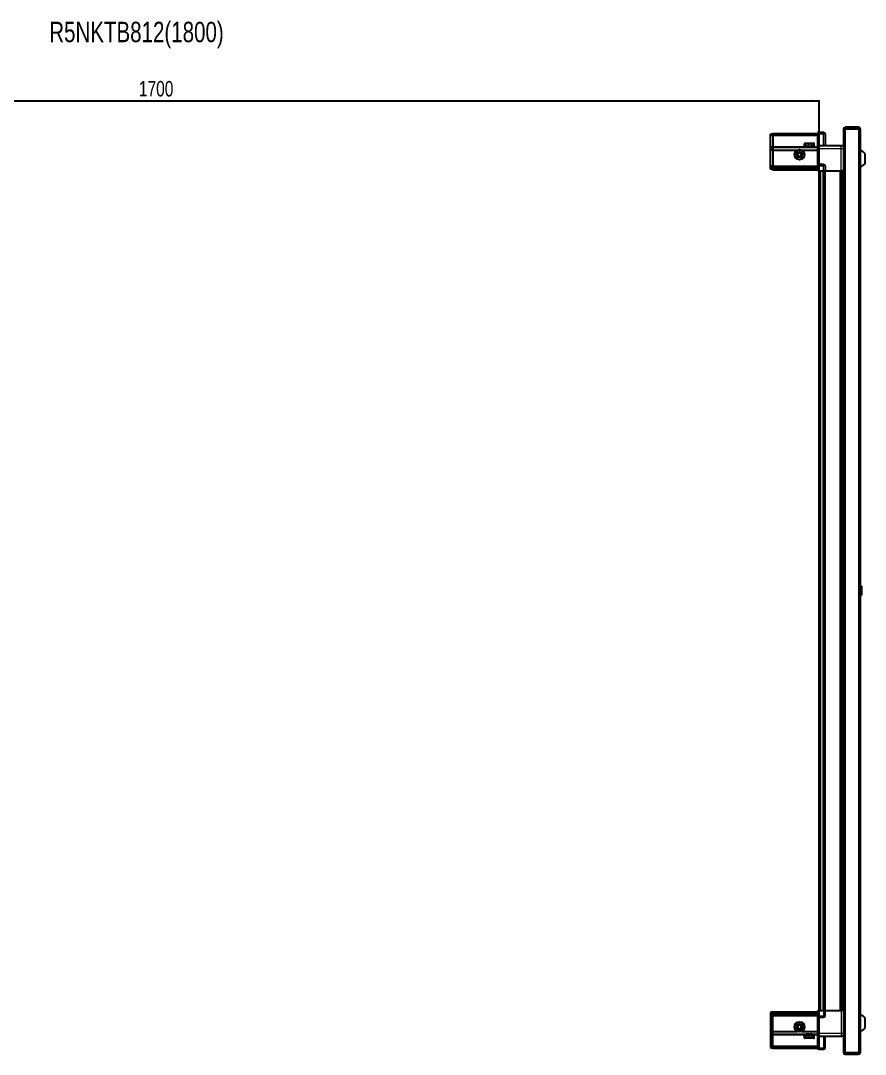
# Model space of a CAD drawing. Header units: millimetres. Extents: x 775 to 4688, y -1086 to 2234.
# Drawn here: x 2585 to 3678, y 894 to 2231 of the extents above; entities that cross this region are included whole.
import ezdxf

# ---------------------------------------------------------------- set-up
doc = ezdxf.new("R2010")
doc.units = ezdxf.units.MM
doc.layers.add('FORMAT', color=7, linetype='Continuous')
doc.styles.add('SLDTEXTSTYLE0', font='TXT', dxfattribs={"width": 0.75})
doc.dimstyles.new('SLDDIMSTYLE0', dxfattribs={"dimtxt": 20, "dimasz": 10, "dimexe": 0, "dimexo": 0.0625, "dimgap": 5, "dimtad": 2, "dimdec": 1, "dimrnd": 1e-09, "dimzin": 12, "dimdsep": 46, "dimtxsty": 'SLDTEXTSTYLE0', "dimsah": 1, "dimcen": 0.09, "dimadec": 0, "dimazin": 3, "dimtfac": 1, "dimtofl": 0, "dimtmove": 0, "dimatfit": 3, "dimfxl": 0, "dimfrac": 2, "dimtolj": 1, "dimtzin": 12, "dimarcsym": 0})

# ---------------------------------------------------------------- blocks, each defined once
blk = doc.blocks.new('_D_5')
at = {"layer": 'FORMAT'}
for p, q in [((1917.8, 2036.9), (1917.8, 2128.4)), ((1917.8, 2127.4), (3617.8, 2127.4)), ((3617.8, 2036.9), (3617.8, 2128.4))]:
    blk.add_line(p, q, dxfattribs=at)
for points in [[(1917.8, 2127.4), (1927.8, 2125.9), (1927.8, 2129)], [(3617.8, 2127.4), (3607.8, 2129), (3607.8, 2125.9)]]:
    blk.add_solid(points, dxfattribs=at)
at = {"layer": 'FORMAT', "insert": (2738.2, 2153.2), "char_height": 20, "attachment_point": 1, "style": 'SLDTEXTSTYLE0'}
blk.add_mtext('1700', dxfattribs=at)

msp = doc.modelspace()

# ---------------------------------------------------------------- linework, layer by layer
at = {"color": 7, "linetype": 'Continuous', "lineweight": 25}
for p, q in [((3555.12, 2084.63), (3558.12, 2085.43)), ((3558.12, 2085.43), (3558.12, 2082.93)), ((3558.12, 2085.43), (3616.42, 2085.43)), ((3617.28, 2086.93), (3616.42, 2086.43)), ((3617.28, 2086.93), (3616.42, 2086.43)), ((3616.42, 2086.43), (3616.42, 2084.93)), ((3617.62, 2086.93), (3617.28, 2086.93)), ((3617.62, 2086.93), (3617.28, 2086.93)), ((3617.62, 2084.93), (3617.62, 2086.93)), ((3617.62, 2086.93), (3617.62, 2086.93)), ((3617.62, 2086.93), (3623.62, 2086.93)), ((3649.62, 2091.33), (3649.62, 2078.93)), ((3651.12, 2091.33), (3651.12, 2078.93)), ((3651.62, 2078.43), (3651.62, 2091.33)), ((3651.62, 2091.33), (3669.02, 2091.33)), ((3669.02, 2093.43), (3651.72, 2093.43)), ((3669.02, 2091.93), (3651.72, 2091.93)), ((3669.02, 2091.93), (3669.02, 2093.43)), ((3669.02, 2091.33), (3671.12, 2091.33)), ((3671.12, 2091.33), (3671.12, 896.53)), ((3555.12, 2082.78), (3555.12, 2084.63)), ((3555.12, 2082.78), (3558.12, 2082.93)), ((3555.12, 2068.43), (3555.12, 2082.78)), ((3558.12, 2082.93), (3558.12, 2068.43)), ((3558.12, 2082.93), (3616.42, 2082.93)), ((3599.42, 2072.63), (3610.82, 2072.63)), ((3616.42, 2070.13), (3616.42, 2084.93)), ((3617.62, 2084.93), (3617.62, 2070.13)), ((3625.62, 2084.93), (3625.62, 2069.93)), ((3649.52, 2078.43), (3649.52, 909.43)), ((3649.52, 2078.43), (3651.62, 2078.43)), ((3649.62, 2078.93), (3651.12, 2078.93)), ((3555.12, 2066.63), (3555.12, 2068.43)), ((3555.12, 2066.63), (3558.12, 2067.43)), ((3555.12, 2063.6), (3555.12, 2066.63)), ((3558.12, 2063.93), (3555.12, 2063.6)), ((3555.12, 2043.43), (3555.12, 2063.6)), ((3558.12, 2068.43), (3558.12, 2067.43)), ((3558.12, 2067.43), (3558.12, 2063.93)), ((3558.12, 2067.43), (3616.42, 2067.43)), ((3558.12, 2063.93), (3558.12, 2043.43)), ((3558.12, 2063.93), (3590.12, 2063.93)), ((3595.12, 2063.93), (3616.42, 2063.93)), ((3598.62, 2071.83), (3598.62, 2068.93)), ((3598.62, 2068.93), (3598.66, 2068.93)), ((3598.78, 2069.43), (3598.66, 2069.43)), ((3598.66, 2069.43), (3598.66, 2068.93)), ((3598.66, 2068.93), (3598.78, 2068.93)), ((3598.78, 2069.43), (3598.78, 2068.93)), ((3598.78, 2068.93), (3599.19, 2068.93)), ((3599.53, 2069.43), (3599.19, 2069.43)), ((3599.19, 2069.43), (3599.19, 2068.93)), ((3599.19, 2068.93), (3599.53, 2068.93)), ((3599.53, 2069.43), (3599.53, 2068.93)), ((3599.53, 2068.93), (3600.3, 2068.93)), ((3600.82, 2069.43), (3600.3, 2069.43)), ((3600.3, 2069.43), (3600.3, 2068.93)), ((3600.3, 2068.93), (3600.82, 2068.93)), ((3600.72, 2068.93), (3600.72, 2068.83)), ((3600.72, 2068.83), (3609.52, 2068.83)), ((3600.82, 2069.43), (3600.82, 2068.93)), ((3600.82, 2068.93), (3601.88, 2068.93)), ((3601.12, 2068.43), (3601.81, 2067.95)), ((3601.12, 2068.43), (3609.12, 2068.43)), ((3601.81, 2067.95), (3601.12, 2067.47)), ((3601.12, 2067.47), (3601.12, 2067.43)), ((3601.12, 2067.47), (3609.12, 2067.47)), ((3601.81, 2067.95), (3608.43, 2067.95)), ((3602.54, 2069.43), (3601.88, 2069.43)), ((3601.88, 2069.43), (3601.88, 2068.93)), ((3601.88, 2068.93), (3602.54, 2068.93)), ((3602.54, 2069.43), (3602.54, 2068.93)), ((3602.54, 2068.93), (3603.78, 2068.93)), ((3604.51, 2069.43), (3603.78, 2069.43)), ((3603.78, 2069.43), (3603.78, 2068.93)), ((3603.78, 2068.93), (3604.21, 2068.93)), ((3604.21, 2069.43), (3604.21, 2068.93)), ((3604.51, 2069.43), (3604.51, 2068.93)), ((3604.51, 2068.93), (3605.81, 2068.93)), ((3606.54, 2069.43), (3605.81, 2069.43)), ((3605.81, 2069.43), (3605.81, 2068.93)), ((3606.08, 2069.43), (3606.08, 2068.93)), ((3606.08, 2068.93), (3606.54, 2068.93)), ((3606.54, 2069.43), (3606.54, 2068.93)), ((3606.54, 2068.93), (3607.77, 2068.93)), ((3608.43, 2069.43), (3607.77, 2069.43)), ((3607.77, 2069.43), (3607.77, 2068.93)), ((3607.77, 2068.93), (3608.43, 2068.93)), ((3608.43, 2069.43), (3608.43, 2068.93)), ((3608.43, 2068.93), (3609.48, 2068.93)), ((3608.43, 2067.95), (3609.12, 2068.43)), ((3609.12, 2067.47), (3608.43, 2067.95)), ((3609.12, 2067.43), (3609.12, 2067.47)), ((3610, 2069.43), (3609.48, 2069.43)), ((3609.48, 2069.43), (3609.48, 2068.93)), ((3609.48, 2068.93), (3610, 2068.93)), ((3609.52, 2068.83), (3609.52, 2068.93)), ((3610, 2069.43), (3610, 2068.93)), ((3610, 2068.93), (3610.75, 2068.93)), ((3611.09, 2069.43), (3610.75, 2069.43)), ((3610.75, 2069.43), (3610.75, 2068.93)), ((3610.75, 2068.93), (3611.09, 2068.93)), ((3611.09, 2069.43), (3611.09, 2068.93)), ((3611.09, 2068.93), (3611.48, 2068.93)), ((3611.59, 2069.43), (3611.48, 2069.43)), ((3611.48, 2069.43), (3611.48, 2068.93)), ((3611.48, 2068.93), (3611.59, 2068.93)), ((3611.59, 2069.43), (3611.59, 2068.93)), ((3611.59, 2068.93), (3611.62, 2068.93)), ((3611.62, 2068.93), (3611.62, 2071.83)), ((3616.42, 2069.93), (3616.42, 2070.13)), ((3617.62, 2069.93), (3616.42, 2069.93)), ((3616.42, 2065.93), (3616.42, 2069.93)), ((3616.42, 2045.63), (3616.42, 2065.93)), ((3617.62, 2070.13), (3617.62, 2069.93)), ((3617.62, 2069.93), (3617.62, 2065.93)), ((3617.62, 2069.93), (3646.62, 2069.93)), ((3617.62, 2065.93), (3617.62, 2045.63)), ((3677.72, 2046.93), (3677.72, 2058.93)), ((3616.42, 2045.43), (3616.42, 2045.63)), ((3617.62, 2045.43), (3616.42, 2045.43)), ((3616.42, 2045.43), (3616.42, 2044.76)), ((3617.62, 2045.63), (3617.62, 2045.43)), ((3617.62, 2043.43), (3617.62, 2045.43)), ((3617.62, 2043.43), (3617.62, 2045.43)), ((3617.62, 2045.43), (3623.62, 2045.43)), ((3555.12, 2041.63), (3555.12, 2043.43)), ((3558.12, 2042.43), (3555.12, 2041.63)), ((3555.12, 2040.89), (3555.12, 2041.63)), ((3558.12, 2041.43), (3555.12, 2040.89)), ((3555.12, 2040.39), (3555.12, 2040.89)), ((3555.12, 2039.24), (3555.12, 2040.39)), ((3558.12, 2039.93), (3555.12, 2040.39)), ((3558.12, 2038.43), (3555.12, 2039.24)), ((3558.12, 2043.43), (3558.12, 2042.43)), ((3558.12, 2042.43), (3558.12, 2041.43)), ((3558.12, 2042.43), (3616.42, 2042.43)), ((3558.12, 2041.43), (3616.42, 2041.43)), ((3558.12, 2041.43), (3558.12, 2039.93)), ((3558.12, 2039.93), (3558.12, 2038.43)), ((3558.12, 2039.93), (3616.42, 2039.93)), ((3558.12, 2038.43), (3616.42, 2038.43)), ((3616.42, 2036.93), (3616.42, 2044.76)), ((3617.28, 2036.93), (3616.42, 2036.93)), ((3617.28, 2043.43), (3617.28, 2036.93)), ((3617.62, 2036.93), (3617.28, 2036.93)), ((3617.62, 2043.43), (3617.62, 2036.93)), ((3617.62, 2036.93), (3623.62, 2036.93)), ((3617.77, 2036.93), (3617.77, 950.93)), ((3625.62, 2036.93), (3623.62, 2036.93)), ((3624.97, 2036.93), (3624.97, 950.93)), ((3625.62, 2043.43), (3625.62, 2036.93)), ((3625.62, 2036.93), (3646.62, 2036.93)), ((3647.64, 950.93), (3647.64, 2036.93)), ((3647.68, 950.93), (3647.68, 2036.93)), ((3649.47, 2036.93), (3649.47, 950.93)), ((3672.1, 1499.72), (3671.12, 1498.73)), ((3672.62, 1499.72), (3672.1, 1499.72)), ((3672.1, 1499.72), (3672.1, 1488.15)), ((3672.62, 1499.72), (3672.62, 1488.15)), ((3671.12, 1489.13), (3672.1, 1488.15)), ((3672.1, 1488.15), (3672.62, 1488.15)), ((3558.12, 949.43), (3555.12, 948.63)), ((3558.12, 947.93), (3558.12, 949.43)), ((3558.12, 949.43), (3616.42, 949.43)), ((3616.42, 943.11), (3616.42, 950.93)), ((3616.42, 950.93), (3617.28, 950.93)), ((3617.28, 950.93), (3617.28, 950.93)), ((3617.28, 950.93), (3617.28, 944.43)), ((3617.62, 950.93), (3617.28, 950.93)), ((3617.62, 950.93), (3617.62, 944.43)), ((3617.62, 950.93), (3617.62, 950.93)), ((3617.62, 950.93), (3617.62, 944.43)), ((3617.62, 950.93), (3623.62, 950.93)), ((3625.62, 950.93), (3623.62, 950.93)), ((3625.62, 944.43), (3625.62, 950.93)), ((3625.62, 950.93), (3646.62, 950.93)), ((3555.12, 948.63), (3555.12, 947.48)), ((3558.12, 947.93), (3555.12, 947.48)), ((3555.12, 947.48), (3555.12, 946.98)), ((3558.12, 946.43), (3555.12, 946.98)), ((3555.12, 946.98), (3555.12, 946.24)), ((3558.12, 945.43), (3555.12, 946.24)), ((3555.12, 946.24), (3555.12, 944.43)), ((3555.12, 944.43), (3555.12, 924.27)), ((3558.12, 946.43), (3558.12, 947.93)), ((3558.12, 947.93), (3616.42, 947.93)), ((3558.12, 946.43), (3616.42, 946.43)), ((3558.12, 945.43), (3558.12, 946.43)), ((3558.12, 945.43), (3616.42, 945.43)), ((3558.12, 944.43), (3558.12, 945.43)), ((3558.12, 923.93), (3558.12, 944.43)), ((3616.42, 943.11), (3616.42, 942.43)), ((3617.62, 942.43), (3616.42, 942.43)), ((3616.42, 942.23), (3616.42, 942.43)), ((3616.42, 921.93), (3616.42, 942.23)), ((3617.62, 942.43), (3617.62, 944.43)), ((3617.62, 942.43), (3617.62, 942.23)), ((3617.62, 942.43), (3623.62, 942.43)), ((3617.62, 942.23), (3617.62, 921.93)), ((3677.72, 928.93), (3677.72, 940.93)), ((3558.12, 923.93), (3555.12, 924.27)), ((3555.12, 924.27), (3555.12, 921.24)), ((3558.12, 923.93), (3590.12, 923.93)), ((3558.12, 920.43), (3558.12, 923.93)), ((3595.12, 923.93), (3616.42, 923.93)), ((3555.12, 921.24), (3558.12, 920.43)), ((3555.12, 921.24), (3555.12, 919.43)), ((3555.12, 919.43), (3555.12, 905.09)), ((3558.12, 920.43), (3616.42, 920.43)), ((3558.12, 919.43), (3558.12, 920.43)), ((3558.12, 904.93), (3558.12, 919.43)), ((3598.62, 918.93), (3598.62, 916.03)), ((3598.64, 918.93), (3598.62, 918.93)), ((3598.64, 918.43), (3598.64, 918.93)), ((3598.73, 918.93), (3598.64, 918.93)), ((3598.64, 918.43), (3598.73, 918.43)), ((3598.73, 918.43), (3598.73, 918.93)), ((3599.11, 918.93), (3598.73, 918.93)), ((3599.11, 918.43), (3599.11, 918.93)), ((3599.43, 918.93), (3599.11, 918.93)), ((3599.11, 918.43), (3599.43, 918.43)), ((3610.82, 915.23), (3599.42, 915.23)), ((3599.43, 918.43), (3599.43, 918.93)), ((3600.16, 918.93), (3599.43, 918.93)), ((3600.16, 918.43), (3600.16, 918.93)), ((3600.67, 918.93), (3600.16, 918.93)), ((3600.16, 918.43), (3600.67, 918.43)), ((3600.67, 918.43), (3600.67, 918.93)), ((3601.71, 918.93), (3600.67, 918.93)), ((3600.72, 919.03), (3600.72, 918.93)), ((3609.52, 919.03), (3600.72, 919.03)), ((3601.12, 920.43), (3601.12, 920.4)), ((3601.12, 920.4), (3601.81, 919.92)), ((3609.12, 920.4), (3601.12, 920.4)), ((3601.81, 919.92), (3601.12, 919.43)), ((3609.12, 919.43), (3601.12, 919.43)), ((3601.71, 918.43), (3601.71, 918.93)), ((3602.36, 918.93), (3601.71, 918.93)), ((3601.71, 918.43), (3602.36, 918.43)), ((3608.43, 919.92), (3601.81, 919.92)), ((3602.36, 918.43), (3602.36, 918.93)), ((3603.58, 918.93), (3602.36, 918.93)), ((3603.58, 918.43), (3603.58, 918.93)), ((3604.08, 918.93), (3603.58, 918.93)), ((3603.58, 918.43), (3604.31, 918.43)), ((3604.08, 918.43), (3604.08, 918.93)), ((3604.31, 918.43), (3604.31, 918.93)), ((3605.61, 918.93), (3604.31, 918.93)), ((3605.61, 918.43), (3605.61, 918.93)), ((3605.61, 918.43), (3606.34, 918.43)), ((3605.95, 918.43), (3605.95, 918.93)), ((3606.34, 918.93), (3605.95, 918.93)), ((3606.34, 918.43), (3606.34, 918.93)), ((3607.59, 918.93), (3606.34, 918.93)), ((3607.59, 918.43), (3607.59, 918.93)), ((3608.26, 918.93), (3607.59, 918.93)), ((3607.59, 918.43), (3608.26, 918.43)), ((3608.26, 918.43), (3608.26, 918.93)), ((3609.33, 918.93), (3608.26, 918.93)), ((3608.43, 919.92), (3609.12, 920.4)), ((3609.12, 919.43), (3608.43, 919.92)), ((3609.12, 920.4), (3609.12, 920.43)), ((3609.33, 918.43), (3609.33, 918.93)), ((3609.86, 918.93), (3609.33, 918.93)), ((3609.33, 918.43), (3609.86, 918.43)), ((3609.52, 918.93), (3609.52, 919.03)), ((3609.86, 918.43), (3609.86, 918.93)), ((3610.65, 918.93), (3609.86, 918.93)), ((3610.65, 918.43), (3610.65, 918.93)), ((3611, 918.93), (3610.65, 918.93)), ((3610.65, 918.43), (3611, 918.43)), ((3611, 918.43), (3611, 918.93)), ((3611.43, 918.93), (3611, 918.93)), ((3611.43, 918.43), (3611.43, 918.93)), ((3611.57, 918.93), (3611.43, 918.93)), ((3611.43, 918.43), (3611.57, 918.43)), ((3611.57, 918.43), (3611.57, 918.93)), ((3611.62, 918.93), (3611.57, 918.93)), ((3611.62, 916.03), (3611.62, 918.93)), ((3616.42, 917.93), (3616.42, 921.93)), ((3617.62, 917.93), (3616.42, 917.93)), ((3616.42, 917.73), (3616.42, 917.93)), ((3616.42, 902.93), (3616.42, 917.73)), ((3617.62, 921.93), (3617.62, 917.93)), ((3617.62, 917.93), (3617.62, 917.73)), ((3617.62, 917.93), (3646.62, 917.93)), ((3617.62, 917.73), (3617.62, 902.93)), ((3617.62, 917.73), (3617.62, 902.93)), ((3625.62, 902.93), (3625.62, 917.93)), ((3651.62, 909.43), (3649.52, 909.43)), ((3651.62, 896.53), (3651.62, 909.43)), ((3555.12, 905.09), (3558.12, 904.93)), ((3555.12, 905.09), (3555.12, 903.24)), ((3555.12, 903.24), (3558.12, 902.43)), ((3558.12, 904.93), (3616.42, 904.93)), ((3558.12, 902.43), (3558.12, 904.93)), ((3558.12, 902.43), (3616.42, 902.43)), ((3616.42, 902.93), (3616.42, 901.43)), ((3616.42, 901.43), (3617.28, 900.93)), ((3617.62, 900.93), (3617.28, 900.93)), ((3617.62, 900.93), (3617.62, 902.93)), ((3617.62, 900.93), (3623.62, 900.93)), ((3649.62, 908.93), (3651.12, 908.93)), ((3649.62, 908.93), (3649.62, 896.53)), ((3651.12, 908.93), (3651.12, 896.53)), ((3669.02, 896.53), (3651.62, 896.53)), ((3651.72, 895.93), (3669.02, 895.93)), ((3671.12, 896.53), (3669.02, 896.53)), ((3669.02, 895.93), (3669.02, 894.43)), ((3651.72, 894.43), (3669.02, 894.43))]:
    msp.add_line(p, q, dxfattribs=at)
at = {"color": 8, "linetype": 'Continuous', "lineweight": 18}
for p, q in [((3623.62, 2084.93), (3623.62, 2086.93)), ((3651.12, 2091.33), (3649.62, 2091.33)), ((3651.72, 2091.93), (3651.72, 2093.43)), ((3669.02, 2091.33), (3669.02, 896.53)), ((3617.62, 2084.93), (3616.42, 2084.93)), ((3617.62, 2084.93), (3623.62, 2084.93)), ((3623.62, 2069.93), (3623.62, 2084.93)), ((3623.62, 2084.93), (3625.62, 2084.93)), ((3651.62, 2078.43), (3651.62, 909.43)), ((3555.12, 2068.43), (3558.12, 2068.43)), ((3558.12, 2068.43), (3601.12, 2068.43)), ((3598.62, 2071.83), (3611.62, 2071.83)), ((3609.12, 2068.43), (3616.42, 2068.43)), ((3616.42, 2070.13), (3617.62, 2070.13)), ((3617.62, 2065.93), (3616.42, 2065.93)), ((3617.62, 2065.93), (3646.62, 2065.93)), ((3646.62, 2036.93), (3646.62, 2065.93)), ((3616.42, 2045.63), (3617.62, 2045.63)), ((3623.62, 2043.43), (3623.62, 2045.43)), ((3558.12, 2043.43), (3555.12, 2043.43)), ((3558.12, 2043.43), (3616.42, 2043.43)), ((3617.62, 2043.43), (3617.28, 2043.43)), ((3617.62, 2043.43), (3623.62, 2043.43)), ((3619.77, 2036.93), (3619.77, 950.93)), ((3622.97, 2036.93), (3622.97, 950.93)), ((3623.62, 2036.93), (3623.62, 2043.43)), ((3625.62, 2043.43), (3623.62, 2043.43)), ((3625.62, 2036.93), (3625.62, 950.93)), ((3645.02, 950.93), (3645.02, 2036.93)), ((3646.43, 2036.93), (3646.43, 950.93)), ((3648.88, 950.93), (3648.88, 2036.93)), ((3617.62, 950.93), (3617.28, 950.93)), ((3623.62, 950.93), (3623.62, 944.43)), ((3646.62, 950.93), (3646.62, 921.93)), ((3558.12, 944.43), (3555.12, 944.43)), ((3558.12, 944.43), (3616.42, 944.43)), ((3617.62, 942.23), (3616.42, 942.23)), ((3617.62, 944.43), (3617.28, 944.43)), ((3617.62, 944.43), (3623.62, 944.43)), ((3625.62, 944.43), (3623.62, 944.43)), ((3623.62, 944.43), (3623.62, 942.43)), ((3555.12, 919.43), (3558.12, 919.43)), ((3558.12, 919.43), (3601.12, 919.43)), ((3611.62, 916.03), (3598.62, 916.03)), ((3609.12, 919.43), (3616.42, 919.43)), ((3617.62, 921.93), (3616.42, 921.93)), ((3617.62, 917.73), (3616.42, 917.73)), ((3617.62, 921.93), (3646.62, 921.93)), ((3623.62, 917.93), (3623.62, 902.93)), ((3617.62, 902.93), (3616.42, 902.93)), ((3617.62, 902.93), (3623.62, 902.93)), ((3623.62, 902.93), (3625.62, 902.93)), ((3623.62, 902.93), (3623.62, 900.93)), ((3651.12, 896.53), (3649.62, 896.53)), ((3651.72, 895.93), (3651.72, 894.43))]:
    msp.add_line(p, q, dxfattribs=at)
at = {"color": 7, "linetype": 'Continuous', "lineweight": 25}
for centre, radius in [((3592.62, 2057.93), 6.5), ((3592.62, 2057.93), 3.46), ((3592.62, 929.93), 6.5), ((3592.62, 929.93), 3.46)]:
    msp.add_circle(centre, radius, dxfattribs=at)
at = {"color": 8, "linetype": 'Continuous', "lineweight": 18}
for centre in [(3592.62, 2057.93), (3592.62, 929.93)]:
    msp.add_circle(centre, 5.7, dxfattribs=at)
at = {"color": 7, "linetype": 'Continuous', "lineweight": 25}
for centre, radius, start, end in [((3623.62, 2084.93), 2, 0, 90), ((3651.72, 2091.33), 2.1, 90, 180), ((3651.72, 2091.33), 0.6, 90, 180), ((3669.02, 2091.33), 2.1, 0, 90), ((3669.02, 2091.33), 0.6, 0, 90), ((3599.42, 2071.83), 0.8, 90, 180), ((3610.82, 2071.83), 0.8, 0, 90), ((3592.62, 2057.93), 2.5, 120.74103, 180.74103), ((3592.62, 2057.93), 2.5, 60.74103, 120.74103), ((3592.62, 2057.93), 2.5, 0.74103, 60.74103), ((3600.72, 2068.43), 0.4, 0, 90), ((3609.52, 2068.43), 0.4, 90, 180), ((3668.09, 2051.91), 11.91, 36.1266, 75.29965), ((3592.62, 2057.93), 2.5, 180.74103, 240.74103), ((3592.62, 2057.93), 2.5, 240.74103, 300.74103), ((3592.62, 2057.93), 2.5, 300.74103, 0.74103), ((3623.62, 2043.43), 2, 0, 90), ((3668.09, 2053.96), 11.91, 284.70035, 323.8734), ((3623.62, 944.43), 2, 270, 0), ((3668.09, 933.91), 11.91, 36.1266, 75.29965), ((3592.62, 929.93), 2.5, 155.91157, 215.91157), ((3592.62, 929.93), 2.5, 95.91157, 155.91157), ((3592.62, 929.93), 2.5, 215.91157, 275.91157), ((3592.62, 929.93), 2.5, 35.91157, 95.91157), ((3592.62, 929.93), 2.5, 275.91157, 335.91157), ((3592.62, 929.93), 2.5, 335.91157, 35.91157), ((3668.09, 935.96), 11.91, 284.70035, 323.8734), ((3599.42, 916.03), 0.8, 180, 270), ((3600.72, 919.43), 0.4, 270, 0), ((3609.52, 919.43), 0.4, 180, 270), ((3610.82, 916.03), 0.8, 270, 0), ((3623.62, 902.93), 2, 270, 0), ((3651.72, 896.53), 2.1, 180, 270), ((3651.72, 896.53), 0.6, 180, 270), ((3669.02, 896.53), 2.1, 270, 0), ((3669.02, 896.53), 0.6, 270, 0)]:
    msp.add_arc(centre, radius, start, end, dxfattribs=at)
for centre, start_param, end_param in [((3613.82, 2043.43), 0, 0.7227342), ((3613.82, 944.43), 5.5604511, 6.2831853)]:
    msp.add_ellipse(centre, major_axis=(3.46, 0), ratio=0.5773503, start_param=start_param, end_param=end_param, dxfattribs=at)
for points, knots in [([(3590.1, 2059.34), (3590.54, 2059.61), (3591.37, 2060.1), (3592.2, 2060.59), (3592.58, 2060.82)], [0, 0, 0, 0, 0.5346859, 1, 1, 1, 1]), ([(3590.14, 2056.46), (3590.14, 2056.58), (3590.13, 2057.18), (3590.11, 2058.18), (3590.1, 2059), (3590.1, 2059.34)], [0, 0, 0, 0, 0.13312467, 0.63709944, 1, 1, 1, 1]), ([(3592.58, 2060.82), (3593.03, 2060.57), (3593.87, 2060.1), (3594.71, 2059.63), (3595.1, 2059.41)], [0, 0, 0, 0, 0.5346859, 1, 1, 1, 1]), ([(3595.1, 2059.41), (3595.1, 2059.06), (3595.11, 2058.24), (3595.13, 2057.25), (3595.14, 2056.65), (3595.14, 2056.52)], [0, 0, 0, 0, 0.3629006, 0.8668753, 1, 1, 1, 1]), ([(3646.62, 2069.93), (3647.06, 2069.89), (3647.74, 2069.82), (3648.55, 2069.38), (3649.1, 2068.94), (3649.38, 2068.57), (3649.52, 2068.39)], [0, 0, 0, 0, 0.38429816, 0.59117259, 0.8024372, 1, 1, 1, 1]), ([(3592.66, 2055.05), (3592.21, 2055.3), (3591.36, 2055.77), (3590.53, 2056.24), (3590.14, 2056.46)], [0, 0, 0, 0, 0.5346859, 1, 1, 1, 1]), ([(3595.14, 2056.52), (3594.69, 2056.26), (3593.86, 2055.77), (3593.04, 2055.28), (3592.66, 2055.05)], [0, 0, 0, 0, 0.5346859, 1, 1, 1, 1]), ([(3649.47, 2036.93), (3649.43, 2036.93), (3649.21, 2036.93), (3648.49, 2036.93), (3647.53, 2036.93), (3646.88, 2036.93), (3646.62, 2036.93)], [0, 0, 0, 0, 0.07170733, 0.42097906, 0.77025079, 1, 1, 1, 1]), ([(3649.47, 950.93), (3649.43, 950.93), (3649.21, 950.93), (3648.49, 950.93), (3647.53, 950.93), (3646.88, 950.93), (3646.62, 950.93)], [0, 0, 0, 0, 0.0717073, 0.4209791, 0.7702508, 1, 1, 1, 1]), ([(3589.75, 929.64), (3589.96, 930.11), (3590.35, 930.99), (3590.74, 931.86), (3590.93, 932.27)], [0, 0, 0, 0, 0.5346859, 1, 1, 1, 1]), ([(3591.44, 927.3), (3591.14, 927.72), (3590.57, 928.5), (3590.01, 929.27), (3589.75, 929.64)], [0, 0, 0, 0, 0.5346859, 1, 1, 1, 1]), ([(3590.93, 932.27), (3591.27, 932.31), (3592.09, 932.39), (3593.08, 932.49), (3593.67, 932.56), (3593.8, 932.57)], [0, 0, 0, 0, 0.3629006, 0.8668753, 1, 1, 1, 1]), ([(3594.31, 927.6), (3594.19, 927.58), (3593.59, 927.52), (3592.6, 927.42), (3591.78, 927.33), (3591.44, 927.3)], [0, 0, 0, 0, 0.1331247, 0.6370994, 1, 1, 1, 1]), ([(3593.8, 932.57), (3594.1, 932.15), (3594.66, 931.37), (3595.23, 930.59), (3595.49, 930.23)], [0, 0, 0, 0, 0.53468586, 1, 1, 1, 1]), ([(3595.49, 930.23), (3595.28, 929.76), (3594.89, 928.88), (3594.49, 928), (3594.31, 927.6)], [0, 0, 0, 0, 0.5346859, 1, 1, 1, 1]), ([(3646.62, 917.93), (3647.06, 917.98), (3647.74, 918.05), (3648.55, 918.49), (3649.1, 918.93), (3649.38, 919.3), (3649.52, 919.48)], [0, 0, 0, 0, 0.3842982, 0.5911726, 0.8024372, 1, 1, 1, 1])]:
    msp.add_open_spline(points, degree=3, knots=knots, dxfattribs=at)
at = {"color": 8, "linetype": 'Continuous', "lineweight": 18}
for points in [[(3646.62, 2065.93), (3646.62, 2066.46), (3646.62, 2067.51), (3646.62, 2068.83), (3646.62, 2069.75), (3646.62, 2069.87), (3646.62, 2069.93)], [(3646.62, 921.93), (3646.62, 921.41), (3646.62, 920.36), (3646.62, 919.04), (3646.62, 918.11), (3646.62, 917.99), (3646.62, 917.93)]]:
    msp.add_open_spline(points, degree=3, dxfattribs=at)
for points in [[(3646.62, 2065.93), (3647.06, 2065.93), (3647.74, 2065.93), (3648.55, 2065.93), (3649.1, 2065.93), (3649.38, 2065.93), (3649.52, 2065.93)], [(3646.62, 921.93), (3647.06, 921.93), (3647.74, 921.93), (3648.55, 921.93), (3649.1, 921.93), (3649.38, 921.93), (3649.52, 921.93)]]:
    msp.add_open_spline(points, degree=3, knots=[0, 0, 0, 0, 0.3842982, 0.5911726, 0.8024372, 1, 1, 1, 1], dxfattribs=at)

# ---------------------------------------------------------------- texts
at = {"layer": 'FORMAT', "insert": (2622.22, 2229.78), "char_height": 26.4583, "attachment_point": 1, "style": 'SLDTEXTSTYLE0'}
msp.add_mtext('R5NKTB812(1800)', dxfattribs=at)

# ---------------------------------------------------------------- dimensions: what is measured, and where the dimension line sits
at = {"layer": 'FORMAT'}
dim = msp.add_linear_dim(base=(3617.77, 2127.43), p1=(1917.77, 2036.93), p2=(3617.77, 2036.93), angle=0, dimstyle='SLDDIMSTYLE0', dxfattribs=at)
dim.commit()
dim.dimension.update_dxf_attribs({"geometry": '_D_5', "text_midpoint": (2767.77, 2127.43), "dimtype": 160})

doc.saveas('drawing.dxf')
